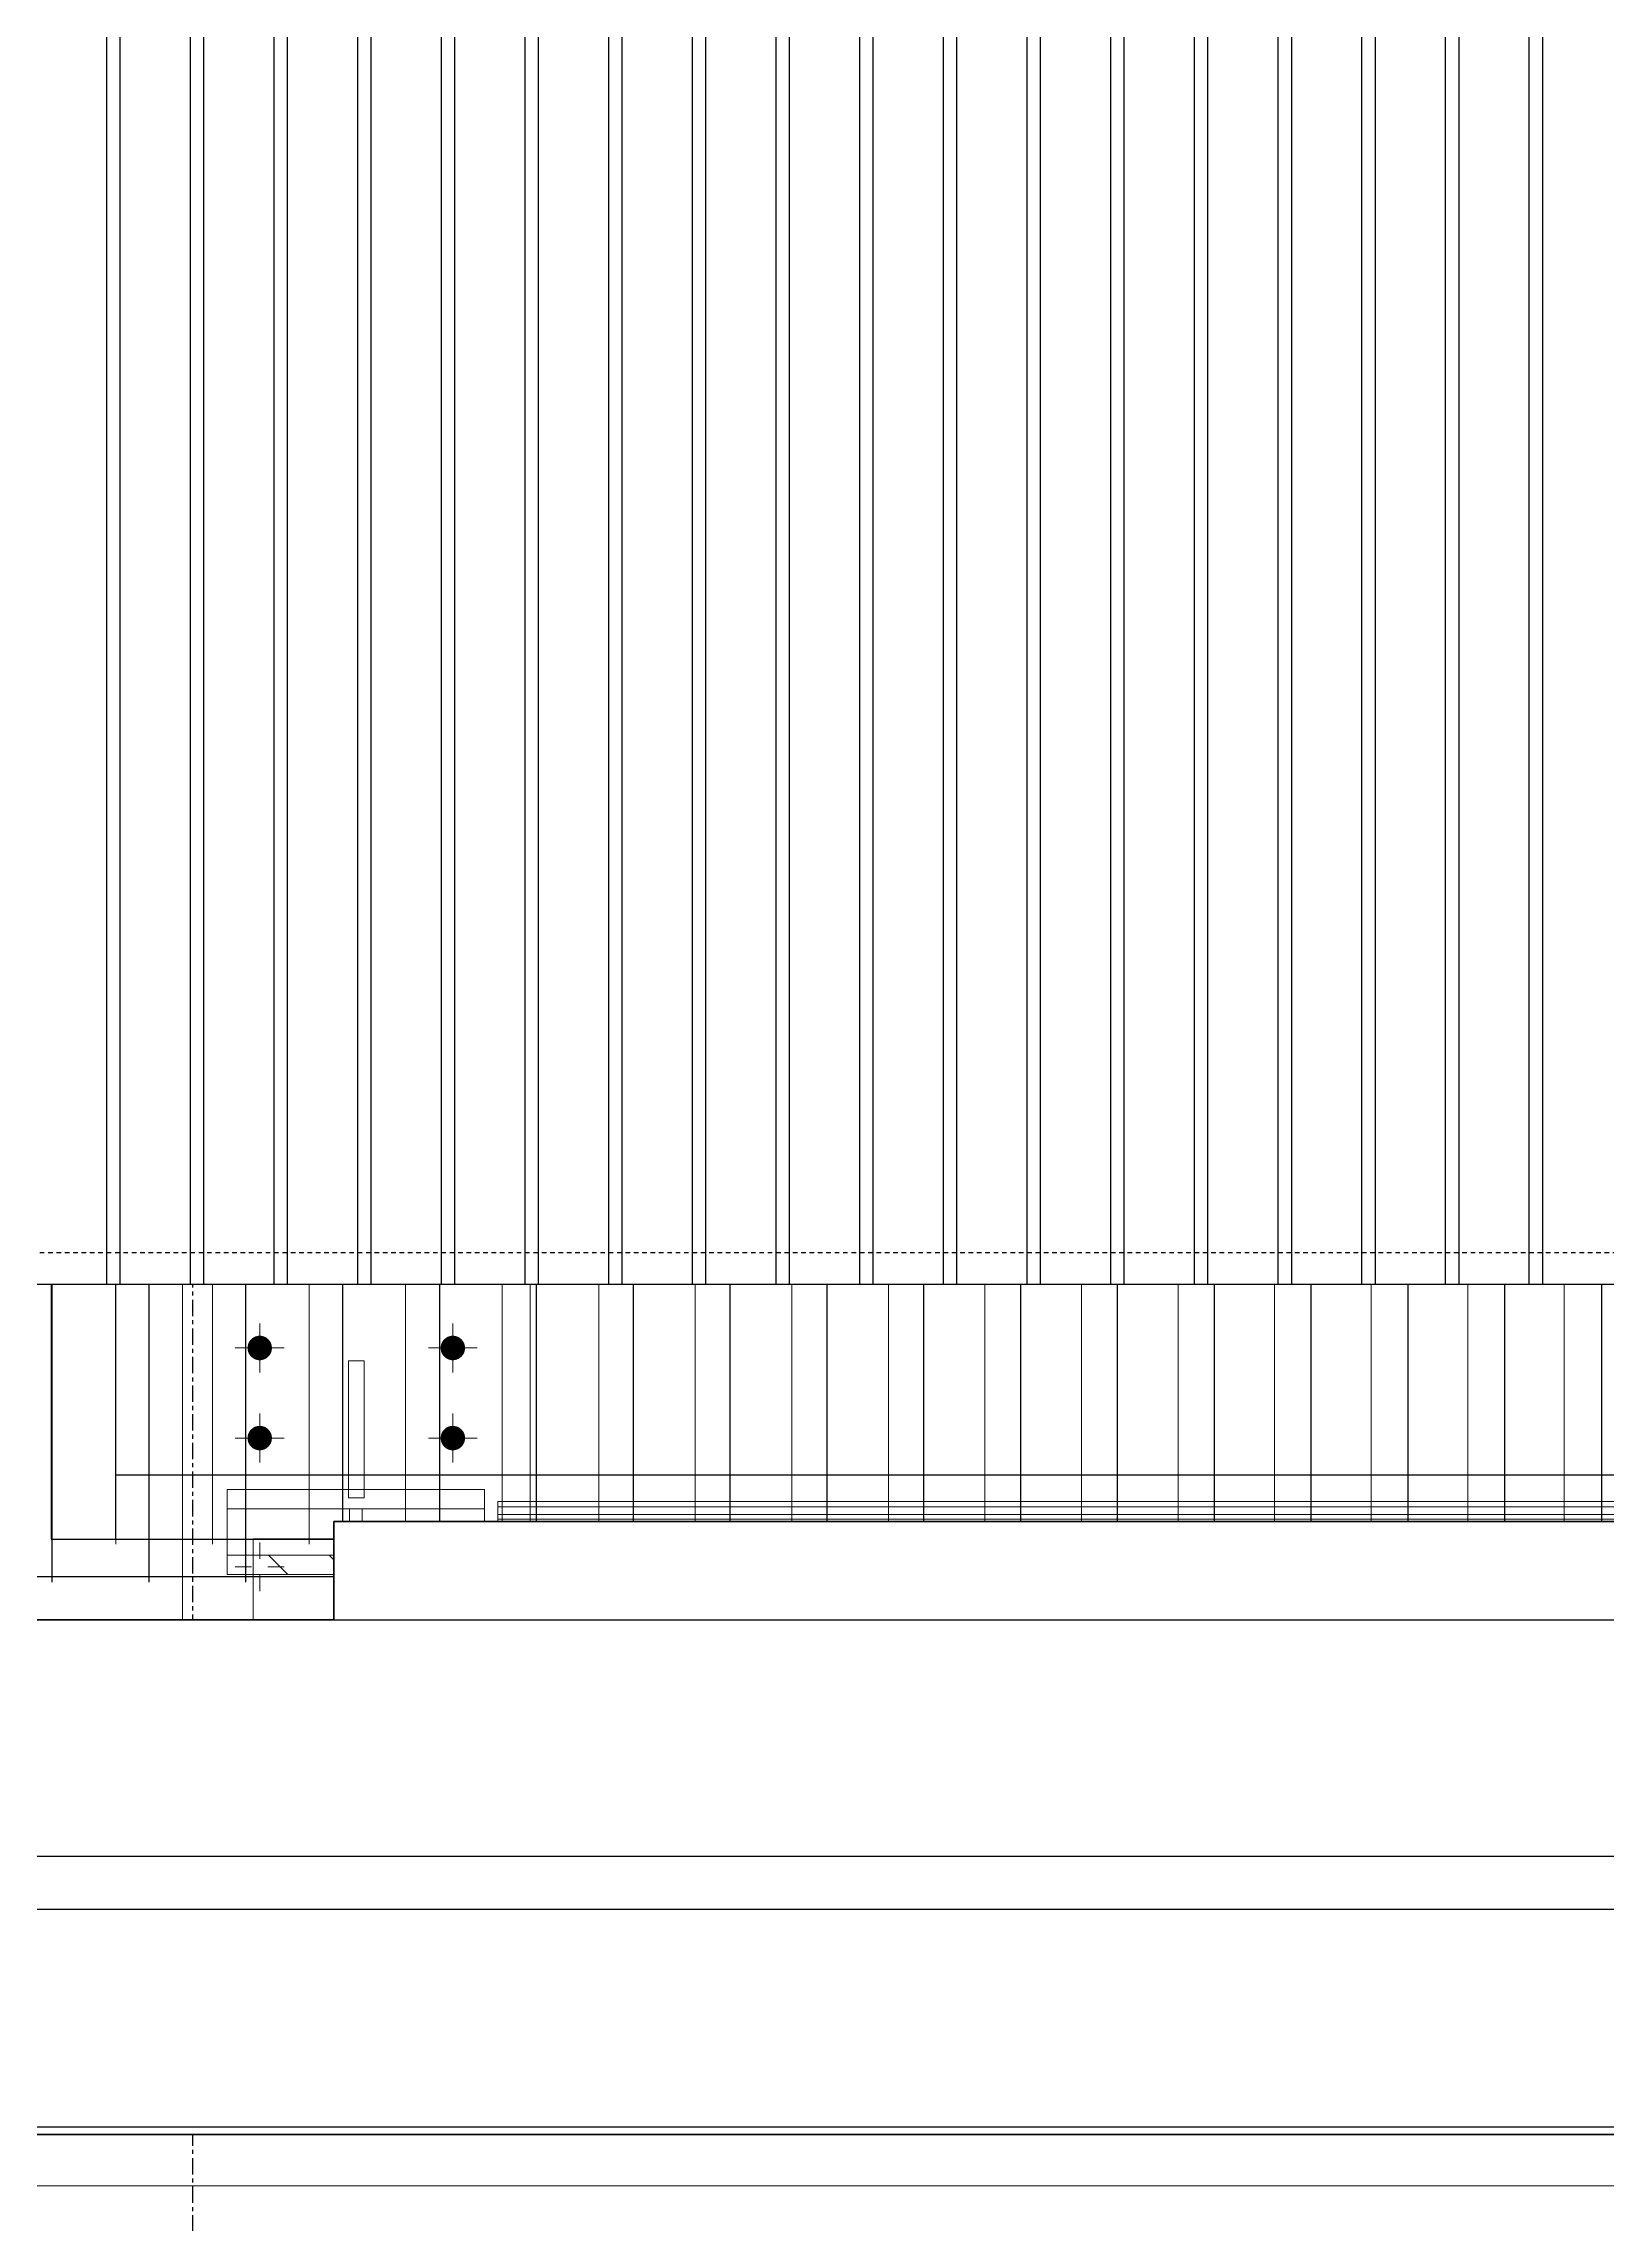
# Model space of a CAD drawing. Header units: millimetres. Extents: x 663313 to 1226001, y 1431724 to 1620898.
# Drawn here: x 801651 to 802866, y 1512975 to 1514669 of the extents above; entities that cross this region are included whole.
import ezdxf

# ---------------------------------------------------------------- set-up
doc = ezdxf.new("R2010")
doc.units = ezdxf.units.MM
doc.set_wipeout_variables(frame=1)
for name, pattern in [('CENTER', [50.8, 31.75, -6.35, 6.35, -6.35]), ('DPA_Grid _ Level 100', [1000, 550, -160, 130, -160]), ('Grid Line', [22.225, 12.7, -3.175, 3.175, -3.175]), ('HIDDEN', [0.375, 0.25, -0.125]), ('TA_GL_000.70000', [1.925, 0.7, -0.175, 0.175, -0.175, 0.7]), ('TA_HL_001.00000', [6.5, 3.55, -2.95]), ('XKITLINE00', [0]), ('XKITLINE02', [4, 2, -2])]:
    doc.linetypes.add(name, pattern=pattern)
doc.layers.add('000 - 0_HIDE_OBJ_FRAMING_DEF_SUB', color=7, linetype='Continuous', plot=False)
for name, color, linetype in [('000 - 0_SYM_DWG_GRIDLINE_MAIN_COLOR_251', 7, 'Continuous'), ('000 - CONCRETE_EX_BUILDING_MAIN_COLOR_1', 7, 'Continuous'), ('000 - GRID', 7, 'CENTER'), ('010 - ASPG_EXTR_MAIN_COLOR_2', 7, 'Continuous'), ('010 - ASPG_EXTR_WIPEOUT_', 7, 'Continuous'), ('010 - ASPG_FRAMING_MAIN_COLOR_1', 7, 'Continuous'), ('010 - ASPG_FRAMING_SUB_COLOR_2', 7, 'Continuous'), ('A-canopy', 7, 'Continuous')]:
    doc.layers.add(name, color=color, linetype=linetype)
for name, color, linetype, lineweight in [('A-FLOR-E', 7, 'Continuous', 9), ('A-GENM', 7, 'Continuous', 9), ('Bolt', 7, 'Continuous', 0), ('Part', 7, 'Continuous', 0)]:
    doc.layers.add(name, color=color, linetype=linetype, lineweight=lineweight)
doc.styles.add('Arial', font='arial.ttf')
doc.styles.add('TA', font='', dxfattribs={"height": 4.5})
doc.styles.get('TA').set_extended_font_data('Cordia New')
doc.dimstyles.new('Dim - 40 - End', dxfattribs={"dimscale": 0.04, "dimtxt": 3, "dimasz": 1, "dimexe": 0, "dimexo": 2.5, "dimgap": 1.5, "dimtad": 1, "dimdec": 0, "dimlfac": 1000, "dimzin": 1, "dimdsep": 46, "dimtxsty": 'Arial', "dimblk": 'END', "dimcen": 0.09, "dimclrd": 7, "dimclre": 7, "dimclrt": 7, "dimadec": 0, "dimazin": 0, "dimtfac": 1, "dimtdec": 0, "dimtix": 1, "dimtofl": 0, "dimtmove": 2, "dimatfit": 3, "dimfxl": 1, "dimtfill": 1, "dimtfillclr": 256, "dimtolj": 1, "dimtzin": 0, "dimarcsym": 0})

# ---------------------------------------------------------------- blocks, each defined once
blk = doc.blocks.new('*U4807')
at = {"layer": '000 - 0_SYM_DWG_GRIDLINE_MAIN_COLOR_251', "color": 7, "linetype": 'ByBlock', "ltscale": 5}
blk.add_line((12, 0), (-308, 0), dxfattribs=at)
at = {"color": 7, "style": 'TA', "flags": 1}
blk.add_attdef('LOCATION', (6, -6), '', height=4.5, rotation=270, dxfattribs=at)
blk = doc.blocks.new('W-1-PP18-ST_ENT4_REV00_20260602-143416_ELEVATION_1_DIMS')
at = {"layer": '000 - GRID', "color": 7, "linetype": 'TA_GL_000.70000', "xscale": 50, "yscale": 50, "zscale": 50, "rotation": 180}
blk.add_blockref('*U4807', (0, 106350), dxfattribs=at)
blk = doc.blocks.new('*A2772264')
at = {"layer": 'Part', "color": 7, "linetype": 'XKITLINE00', "lineweight": 0}
for p, q in [((265.875752, -44.216541), (265.875759, -44.216541)), ((265.875759, -44.216541), (268.075759, -44.216541)), ((265.875759, -44.316541), (265.875759, -44.216541)), ((268.075752, -44.216541), (268.075759, -44.216541)), ((268.075759, -44.216541), (268.075759, -44.316541)), ((265.875752, -44.316541), (265.875759, -44.316541)), ((268.075759, -44.316541), (265.875759, -44.316541)), ((268.075752, -44.316541), (268.075759, -44.316541))]:
    blk.add_line(p, q, dxfattribs=at)
at = {"layer": 'Part', "color": 7, "linetype": 'XKITLINE02', "lineweight": 0}
for p, q in [((265.875752, -44.216541), (265.875752, -44.316541)), ((268.075752, -44.216541), (268.075752, -44.316541))]:
    blk.add_line(p, q, dxfattribs=at)
blk = doc.blocks.new('*A2773265')
at = {"layer": 'Part', "color": 7, "linetype": 'XKITLINE02', "lineweight": 0}
for p, q in [((267.005754, -43.616541), (267.055757, -43.616541)), ((267.005754, -44.216541), (267.005754, -43.616541)), ((267.005757, -43.616541), (267.005757, -44.116541)), ((267.055754, -44.166541), (267.055754, -43.616541)), ((267.055757, -43.616541), (267.055757, -44.116541)), ((267.005754, -44.216541), (267.605757, -44.216541)), ((267.605754, -44.216541), (267.605754, -44.166541))]:
    blk.add_line(p, q, dxfattribs=at)
at = {"layer": 'Part', "color": 7, "linetype": 'XKITLINE00', "lineweight": 0}
for p, q in [((267.005757, -44.116541), (267.005757, -44.216541)), ((267.605757, -44.166541), (267.055754, -44.166541)), ((267.055757, -44.116541), (267.055757, -44.166541)), ((267.605757, -44.216541), (267.605757, -44.166541))]:
    blk.add_line(p, q, dxfattribs=at)
blk = doc.blocks.new('*A2774266')
at = {"layer": 'Part', "color": 7, "linetype": 'XKITLINE02', "lineweight": 0}
for p, q in [((265.675751, -44.516541), (265.875752, -44.316541)), ((268.275751, -44.516541), (268.105752, -44.316541)), ((268.27576, -44.516541), (265.675751, -44.516541))]:
    blk.add_line(p, q, dxfattribs=at)
at = {"layer": 'Part', "color": 7, "linetype": 'XKITLINE00', "lineweight": 0}
for p, q in [((265.67576, -44.516541), (265.875759, -44.316541)), ((265.875752, -44.316541), (265.875759, -44.316541)), ((265.875759, -44.316541), (268.105759, -44.316541)), ((268.105759, -44.316541), (268.27576, -44.516541))]:
    blk.add_line(p, q, dxfattribs=at)
blk = doc.blocks.new('*A2775267')
at = {"layer": 'Bolt', "color": 7, "linetype": 'XKITLINE02', "lineweight": 0}
for p, q in [((267.005755, -43.846541), (266.945755, -43.846541)), ((267.055755, -43.746541), (267.005755, -43.746541)), ((267.134955, -43.916541), (266.705755, -43.916541)), ((267.005756, -43.986541), (266.945756, -43.986541)), ((267.055756, -44.086541), (267.005756, -44.086541))]:
    blk.add_line(p, q, dxfattribs=at)
blk = doc.blocks.new('*A2776268')
at = {"layer": 'Bolt'}
for points in [[(266.006, -44.317), (266.006, -44.217), (266.146, -44.217), (266.146, -44.317)], [(267.806, -44.317), (267.806, -44.217), (267.946, -44.217), (267.946, -44.317)]]:
    blk.add_hatch(color=7, dxfattribs=at).paths.add_polyline_path(points, flags=17)
at = {"layer": 'Bolt', "color": 7, "linetype": 'XKITLINE00', "lineweight": 0}
for p, q in [((266.006, -44.217), (266.006, -44.317)), ((266.076, -44.217), (266.076, -44.317)), ((266.146, -44.217), (266.146, -44.317)), ((267.806, -44.217), (267.806, -44.317)), ((267.876, -44.217), (267.876, -44.317)), ((267.946, -44.217), (267.946, -44.317))]:
    blk.add_line(p, q, dxfattribs=at)
blk = doc.blocks.new('*A2777269')
at = {"layer": 'Part', "color": 7, "linetype": 'XKITLINE00', "lineweight": 0}
for p, q in [((266.945758, -40.326541), (267.005763, -40.326541)), ((266.945763, -40.626541), (266.945763, -40.326541)), ((267.005758, -40.326541), (267.005763, -40.326541)), ((267.005763, -40.326541), (267.005763, -40.626541)), ((266.945759, -41.326541), (266.945763, -40.626541)), ((267.005763, -40.626541), (266.945763, -40.626541)), ((267.005763, -40.626541), (267.005759, -41.326541)), ((266.945758, -41.326541), (267.005759, -41.326541)), ((267.005759, -41.326541), (267.005758, -41.326541))]:
    blk.add_line(p, q, dxfattribs=at)
at = {"layer": 'Part', "color": 7, "linetype": 'XKITLINE02', "lineweight": 0}
for p, q in [((266.945763, -40.326541), (266.945758, -40.326541)), ((266.945758, -40.326541), (266.945758, -41.326541)), ((267.005758, -41.326541), (267.005758, -40.326541)), ((266.945759, -41.326541), (266.945758, -41.326541))]:
    blk.add_line(p, q, dxfattribs=at)
blk = doc.blocks.new('*A2778270')
at = {"layer": 'Part', "color": 7, "linetype": 'XKITLINE02', "lineweight": 0}
for p, q in [((266.475758, -40.266541), (267.475763, -40.266541)), ((266.475758, -40.326541), (266.475758, -40.266541)), ((267.475758, -40.266541), (267.475758, -40.326541))]:
    blk.add_line(p, q, dxfattribs=at)
at = {"layer": 'Part', "color": 7, "linetype": 'XKITLINE00', "lineweight": 0}
for p, q in [((266.475763, -40.326541), (266.475763, -40.266541)), ((267.475763, -40.326541), (267.475763, -40.266541)), ((267.475763, -40.326541), (266.475758, -40.326541)), ((267.475758, -40.326541), (267.475763, -40.326541))]:
    blk.add_line(p, q, dxfattribs=at)
blk = doc.blocks.new('*A2779271')
at = {"layer": 'Bolt'}
for points in [[(266.606, -40.267), (266.606, -40.207), (266.746, -40.207), (266.746, -40.267)], [(266.606, -40.327), (266.606, -40.267), (266.746, -40.267), (266.746, -40.327)], [(267.206, -40.267), (267.206, -40.207), (267.346, -40.207), (267.346, -40.267)], [(267.206, -40.327), (267.206, -40.267), (267.346, -40.267), (267.346, -40.327)]]:
    blk.add_hatch(color=7, dxfattribs=at).paths.add_polyline_path(points, flags=17)
at = {"layer": 'Bolt', "color": 7, "linetype": 'XKITLINE00', "lineweight": 0}
for p, q in [((266.676, -40.406), (266.676, -39.977)), ((267.276, -40.406), (267.276, -39.977)), ((266.606, -40.267), (266.606, -40.207)), ((266.606, -40.327), (266.606, -40.267)), ((266.746, -40.267), (266.746, -40.207)), ((266.746, -40.327), (266.746, -40.267)), ((267.206, -40.267), (267.206, -40.207)), ((267.206, -40.327), (267.206, -40.267)), ((267.346, -40.267), (267.346, -40.207)), ((267.346, -40.327), (267.346, -40.267))]:
    blk.add_line(p, q, dxfattribs=at)
blk = doc.blocks.new('cano')
at = {"layer": '000 - CONCRETE_EX_BUILDING_MAIN_COLOR_1', "linetype": 'XKITLINE02', "lineweight": 0}
for points in [[(663604.8518, 1524720.7524), (663604.852, 1524720.7534), (663604.8522, 1524720.7543), (663604.8525, 1524720.7551), (663604.8529, 1524720.756), (663604.8534, 1524720.7568), (663604.8539, 1524720.7575), (663604.8546, 1524720.7582), (663604.8553, 1524720.7588), (663604.856, 1524720.7594), (663604.8568, 1524720.7599), (663604.8576, 1524720.7603), (663604.8585, 1524720.7606), (663604.8594, 1524720.7608), (663604.8603, 1524720.761), (663604.8613, 1524720.761), (663604.8622, 1524720.761), (663604.8631, 1524720.7608), (663604.864, 1524720.7606), (663604.8649, 1524720.7603), (663604.8658, 1524720.7599), (663604.8666, 1524720.7594), (663604.8673, 1524720.7588), (663604.868, 1524720.7582), (663604.8686, 1524720.7575), (663604.8692, 1524720.7568), (663604.8697, 1524720.756), (663604.8701, 1524720.7551), (663604.8704, 1524720.7543), (663604.8706, 1524720.7534), (663604.8707, 1524720.7524), (663604.8708, 1524720.7515), (663604.8707, 1524720.7506), (663604.8706, 1524720.7496), (663604.8704, 1524720.7487), (663604.8701, 1524720.7479), (663604.8697, 1524720.747), (663604.8692, 1524720.7462), (663604.8686, 1524720.7455), (663604.868, 1524720.7448), (663604.8673, 1524720.7442), (663604.8666, 1524720.7436), (663604.8658, 1524720.7431), (663604.8649, 1524720.7427), (663604.864, 1524720.7424), (663604.8631, 1524720.7422), (663604.8622, 1524720.742), (663604.8613, 1524720.742), (663604.8603, 1524720.742), (663604.8594, 1524720.7422), (663604.8585, 1524720.7424), (663604.8576, 1524720.7427), (663604.8568, 1524720.7431), (663604.856, 1524720.7436), (663604.8553, 1524720.7442), (663604.8546, 1524720.7448), (663604.8539, 1524720.7455), (663604.8534, 1524720.7462), (663604.8529, 1524720.747), (663604.8525, 1524720.7479), (663604.8522, 1524720.7487), (663604.852, 1524720.7496), (663604.8518, 1524720.7506), (663604.8518, 1524720.7515)], [(663605.0018, 1524720.7524), (663605.002, 1524720.7534), (663605.0022, 1524720.7543), (663605.0025, 1524720.7551), (663605.0029, 1524720.756), (663605.0034, 1524720.7568), (663605.0039, 1524720.7575), (663605.0046, 1524720.7582), (663605.0053, 1524720.7588), (663605.006, 1524720.7594), (663605.0068, 1524720.7599), (663605.0076, 1524720.7603), (663605.0085, 1524720.7606), (663605.0094, 1524720.7608), (663605.0103, 1524720.761), (663605.0113, 1524720.761), (663605.0122, 1524720.761), (663605.0131, 1524720.7608), (663605.014, 1524720.7606), (663605.0149, 1524720.7603), (663605.0158, 1524720.7599), (663605.0166, 1524720.7594), (663605.0173, 1524720.7588), (663605.018, 1524720.7582), (663605.0186, 1524720.7575), (663605.0192, 1524720.7568), (663605.0197, 1524720.756), (663605.0201, 1524720.7551), (663605.0204, 1524720.7543), (663605.0206, 1524720.7534), (663605.0207, 1524720.7524), (663605.0208, 1524720.7515), (663605.0207, 1524720.7506), (663605.0206, 1524720.7496), (663605.0204, 1524720.7487), (663605.0201, 1524720.7479), (663605.0197, 1524720.747), (663605.0192, 1524720.7462), (663605.0186, 1524720.7455), (663605.018, 1524720.7448), (663605.0173, 1524720.7442), (663605.0166, 1524720.7436), (663605.0158, 1524720.7431), (663605.0149, 1524720.7427), (663605.014, 1524720.7424), (663605.0131, 1524720.7422), (663605.0122, 1524720.742), (663605.0113, 1524720.742), (663605.0103, 1524720.742), (663605.0094, 1524720.7422), (663605.0085, 1524720.7424), (663605.0076, 1524720.7427), (663605.0068, 1524720.7431), (663605.006, 1524720.7436), (663605.0053, 1524720.7442), (663605.0046, 1524720.7448), (663605.0039, 1524720.7455), (663605.0034, 1524720.7462), (663605.0029, 1524720.747), (663605.0025, 1524720.7479), (663605.0022, 1524720.7487), (663605.002, 1524720.7496), (663605.0018, 1524720.7506), (663605.0018, 1524720.7515)], [(663604.8518, 1524720.6824), (663604.852, 1524720.6834), (663604.8522, 1524720.6843), (663604.8525, 1524720.6851), (663604.8529, 1524720.686), (663604.8534, 1524720.6868), (663604.8539, 1524720.6875), (663604.8546, 1524720.6882), (663604.8553, 1524720.6888), (663604.856, 1524720.6894), (663604.8568, 1524720.6899), (663604.8576, 1524720.6903), (663604.8585, 1524720.6906), (663604.8594, 1524720.6908), (663604.8603, 1524720.691), (663604.8613, 1524720.691), (663604.8622, 1524720.691), (663604.8631, 1524720.6908), (663604.864, 1524720.6906), (663604.8649, 1524720.6903), (663604.8658, 1524720.6899), (663604.8666, 1524720.6894), (663604.8673, 1524720.6888), (663604.868, 1524720.6882), (663604.8686, 1524720.6875), (663604.8692, 1524720.6868), (663604.8697, 1524720.686), (663604.8701, 1524720.6851), (663604.8704, 1524720.6843), (663604.8706, 1524720.6834), (663604.8707, 1524720.6824), (663604.8708, 1524720.6815), (663604.8707, 1524720.6806), (663604.8706, 1524720.6796), (663604.8704, 1524720.6787), (663604.8701, 1524720.6779), (663604.8697, 1524720.677), (663604.8692, 1524720.6762), (663604.8686, 1524720.6755), (663604.868, 1524720.6748), (663604.8673, 1524720.6742), (663604.8666, 1524720.6736), (663604.8658, 1524720.6731), (663604.8649, 1524720.6727), (663604.864, 1524720.6724), (663604.8631, 1524720.6722), (663604.8622, 1524720.672), (663604.8613, 1524720.672), (663604.8603, 1524720.672), (663604.8594, 1524720.6722), (663604.8585, 1524720.6724), (663604.8576, 1524720.6727), (663604.8568, 1524720.6731), (663604.856, 1524720.6736), (663604.8553, 1524720.6742), (663604.8546, 1524720.6748), (663604.8539, 1524720.6755), (663604.8534, 1524720.6762), (663604.8529, 1524720.677), (663604.8525, 1524720.6779), (663604.8522, 1524720.6787), (663604.852, 1524720.6796), (663604.8518, 1524720.6806), (663604.8518, 1524720.6815)], [(663605.0018, 1524720.6824), (663605.002, 1524720.6834), (663605.0022, 1524720.6843), (663605.0025, 1524720.6851), (663605.0029, 1524720.686), (663605.0034, 1524720.6868), (663605.0039, 1524720.6875), (663605.0046, 1524720.6882), (663605.0053, 1524720.6888), (663605.006, 1524720.6894), (663605.0068, 1524720.6899), (663605.0076, 1524720.6903), (663605.0085, 1524720.6906), (663605.0094, 1524720.6908), (663605.0103, 1524720.691), (663605.0113, 1524720.691), (663605.0122, 1524720.691), (663605.0131, 1524720.6908), (663605.014, 1524720.6906), (663605.0149, 1524720.6903), (663605.0158, 1524720.6899), (663605.0166, 1524720.6894), (663605.0173, 1524720.6888), (663605.018, 1524720.6882), (663605.0186, 1524720.6875), (663605.0192, 1524720.6868), (663605.0197, 1524720.686), (663605.0201, 1524720.6851), (663605.0204, 1524720.6843), (663605.0206, 1524720.6834), (663605.0207, 1524720.6824), (663605.0208, 1524720.6815), (663605.0207, 1524720.6806), (663605.0206, 1524720.6796), (663605.0204, 1524720.6787), (663605.0201, 1524720.6779), (663605.0197, 1524720.677), (663605.0192, 1524720.6762), (663605.0186, 1524720.6755), (663605.018, 1524720.6748), (663605.0173, 1524720.6742), (663605.0166, 1524720.6736), (663605.0158, 1524720.6731), (663605.0149, 1524720.6727), (663605.014, 1524720.6724), (663605.0131, 1524720.6722), (663605.0122, 1524720.672), (663605.0113, 1524720.672), (663605.0103, 1524720.672), (663605.0094, 1524720.6722), (663605.0085, 1524720.6724), (663605.0076, 1524720.6727), (663605.0068, 1524720.6731), (663605.006, 1524720.6736), (663605.0053, 1524720.6742), (663605.0046, 1524720.6748), (663605.0039, 1524720.6755), (663605.0034, 1524720.6762), (663605.0029, 1524720.677), (663605.0025, 1524720.6779), (663605.0022, 1524720.6787), (663605.002, 1524720.6796), (663605.0018, 1524720.6806), (663605.0018, 1524720.6815)], [(663604.987, 1524720.5752), (663604.9877, 1524720.5751), (663604.9885, 1524720.5749), (663604.9891, 1524720.5747), (663604.9898, 1524720.5744), (663604.9904, 1524720.574), (663604.991, 1524720.5736), (663604.9916, 1524720.5731), (663604.9921, 1524720.5725), (663604.9925, 1524720.5719), (663604.9929, 1524720.5713), (663604.9932, 1524720.5706), (663604.9935, 1524720.5699), (663604.9936, 1524720.5692), (663604.9937, 1524720.5685), (663604.9938, 1524720.5678), (663604.9937, 1524720.567), (663604.9936, 1524720.5663), (663604.9935, 1524720.5656), (663604.9932, 1524720.5649), (663604.9929, 1524720.5642), (663604.9925, 1524720.5636), (663604.9921, 1524720.563), (663604.9916, 1524720.5625), (663604.991, 1524720.562), (663604.9904, 1524720.5615), (663604.9898, 1524720.5612), (663604.9891, 1524720.5608), (663604.9885, 1524720.5606), (663604.9877, 1524720.5604), (663604.987, 1524720.5603), (663604.9863, 1524720.5603), (663604.9855, 1524720.5603), (663604.9848, 1524720.5604), (663604.9841, 1524720.5606), (663604.9834, 1524720.5608), (663604.9827, 1524720.5612), (663604.9821, 1524720.5615), (663604.9815, 1524720.562), (663604.981, 1524720.5625), (663604.9805, 1524720.563), (663604.98, 1524720.5636), (663604.9797, 1524720.5642), (663604.9793, 1524720.5649), (663604.9791, 1524720.5656), (663604.9789, 1524720.5663), (663604.9788, 1524720.567), (663604.9788, 1524720.5678), (663604.9788, 1524720.5685), (663604.9789, 1524720.5692), (663604.9791, 1524720.5699), (663604.9793, 1524720.5706), (663604.9797, 1524720.5713), (663604.98, 1524720.5719), (663604.9805, 1524720.5725), (663604.981, 1524720.5731), (663604.9815, 1524720.5736), (663604.9821, 1524720.574), (663604.9827, 1524720.5744), (663604.9834, 1524720.5747), (663604.9841, 1524720.5749), (663604.9848, 1524720.5751), (663604.9855, 1524720.5752), (663604.9863, 1524720.5753)], [(663604.987, 1524720.5253), (663604.9877, 1524720.5252), (663604.9885, 1524720.525), (663604.9891, 1524720.5247), (663604.9898, 1524720.5244), (663604.9904, 1524720.5241), (663604.991, 1524720.5236), (663604.9916, 1524720.5231), (663604.9921, 1524720.5226), (663604.9925, 1524720.522), (663604.9929, 1524720.5214), (663604.9932, 1524720.5207), (663604.9935, 1524720.52), (663604.9936, 1524720.5193), (663604.9937, 1524720.5186), (663604.9938, 1524720.5178), (663604.9937, 1524720.5171), (663604.9936, 1524720.5164), (663604.9935, 1524720.5157), (663604.9932, 1524720.515), (663604.9929, 1524720.5143), (663604.9925, 1524720.5137), (663604.9921, 1524720.5131), (663604.9916, 1524720.5125), (663604.991, 1524720.512), (663604.9904, 1524720.5116), (663604.9898, 1524720.5112), (663604.9891, 1524720.5109), (663604.9885, 1524720.5107), (663604.9877, 1524720.5105), (663604.987, 1524720.5104), (663604.9863, 1524720.5103), (663604.9855, 1524720.5104), (663604.9848, 1524720.5105), (663604.9841, 1524720.5107), (663604.9834, 1524720.5109), (663604.9827, 1524720.5112), (663604.9821, 1524720.5116), (663604.9815, 1524720.512), (663604.981, 1524720.5125), (663604.9805, 1524720.5131), (663604.98, 1524720.5137), (663604.9797, 1524720.5143), (663604.9793, 1524720.515), (663604.9791, 1524720.5157), (663604.9789, 1524720.5164), (663604.9788, 1524720.5171), (663604.9788, 1524720.5178), (663604.9788, 1524720.5186), (663604.9789, 1524720.5193), (663604.9791, 1524720.52), (663604.9793, 1524720.5207), (663604.9797, 1524720.5214), (663604.98, 1524720.522), (663604.9805, 1524720.5226), (663604.981, 1524720.5231), (663604.9815, 1524720.5236), (663604.9821, 1524720.5241), (663604.9827, 1524720.5244), (663604.9834, 1524720.5247), (663604.9841, 1524720.525), (663604.9848, 1524720.5252), (663604.9855, 1524720.5253), (663604.9863, 1524720.5253)]]:
    blk.add_hatch(color=7, dxfattribs=at).paths.add_polyline_path(points, flags=17)
at = {"layer": '000 - CONCRETE_EX_BUILDING_MAIN_COLOR_1', "color": 7, "linetype": 'XKITLINE02', "lineweight": 0}
for p, q in [((663604.8013, 1524720.8015), (663605.0713, 1524720.8015)), ((663604.8013, 1524720.5315), (663604.8013, 1524720.8015)), ((663604.8013, 1524720.5315), (663604.8013, 1524720.8015)), ((663604.8013, 1524720.8015), (663604.8013, 1524720.8015)), ((663604.8013, 1524720.8015), (663605.0713, 1524720.8015)), ((663604.8013, 1524720.2515), (663604.8013, 1524720.8015)), ((663604.8013, 1524720.2515), (663604.8013, 1524720.8015)), ((663605.0713, 1524720.8015), (663605.0713, 1524720.5315)), ((663605.0713, 1524720.5315), (663605.0713, 1524720.8015)), ((663605.0713, 1524720.8015), (663605.0713, 1524720.6321)), ((663605.0713, 1524720.8015), (663605.0713, 1524720.2515)), ((663604.8613, 1524720.7325), (663604.8613, 1524720.7705)), ((663605.0113, 1524720.7325), (663605.0113, 1524720.7705)), ((663604.8423, 1524720.7515), (663604.8803, 1524720.7515)), ((663604.9923, 1524720.7515), (663605.0303, 1524720.7515)), ((663604.9303, 1524720.6351), (663604.9303, 1524720.7415)), ((663604.9423, 1524720.7415), (663604.9303, 1524720.7415)), ((663604.9303, 1524720.7415), (663604.9303, 1524720.7415)), ((663604.9303, 1524720.7415), (663604.9303, 1524720.6415)), ((663604.9423, 1524720.7415), (663604.9423, 1524720.6351)), ((663604.9423, 1524720.7415), (663604.9423, 1524720.7415)), ((663604.9423, 1524720.6415), (663604.9423, 1524720.7415)), ((663604.8613, 1524720.6625), (663604.8613, 1524720.7005)), ((663605.0113, 1524720.6625), (663605.0113, 1524720.7005)), ((663604.8423, 1524720.6815), (663604.8803, 1524720.6815)), ((663604.9923, 1524720.6815), (663605.0303, 1524720.6815)), ((663604.8359, 1524720.6415), (663604.9303, 1524720.6415)), ((663604.8359, 1524720.6415), (663604.8359, 1524720.5906)), ((663604.8359, 1524720.6265), (663604.8359, 1524720.6415)), ((663604.8359, 1524720.6265), (663604.8359, 1524720.5756)), ((663605.0359, 1524720.6265), (663604.8359, 1524720.6265)), ((663604.9423, 1524720.6415), (663604.9303, 1524720.6415)), ((663604.9303, 1524720.6415), (663604.9303, 1524720.6351)), ((663604.9303, 1524720.6415), (663604.9423, 1524720.6415)), ((663604.9423, 1524720.6351), (663604.9303, 1524720.6351)), ((663604.9309, 1524720.6265), (663604.9309, 1524720.2807)), ((663604.9409, 1524720.6265), (663604.9309, 1524720.6265)), ((663604.9309, 1524720.6265), (663604.9309, 1524720.5756)), ((663604.9409, 1524720.2807), (663604.9409, 1524720.6265)), ((663604.9409, 1524720.6265), (663604.9409, 1524720.5756)), ((663604.9423, 1524720.6351), (663604.9423, 1524720.6415)), ((663604.9423, 1524720.6415), (663605.0359, 1524720.6415)), ((663605.0359, 1524720.6415), (663605.0359, 1524720.5906)), ((663605.0359, 1524720.6415), (663605.0359, 1524720.6265)), ((663605.0359, 1524720.6265), (663605.0359, 1524720.5756)), ((663605.9709, 1524720.6321), (663605.0463, 1524720.6321)), ((663605.0463, 1524720.6321), (663605.0463, 1524720.6282)), ((663605.0463, 1524720.6221), (663605.0463, 1524720.6321)), ((663605.9709, 1524720.6282), (663605.0463, 1524720.6282)), ((663605.0463, 1524720.6282), (663605.0463, 1524720.6032)), ((663605.0713, 1524720.6321), (663605.0713, 1524720.4784)), ((663605.9709, 1524720.6221), (663605.0463, 1524720.6221)), ((663605.0463, 1524720.6185), (663605.0463, 1524720.6221)), ((663605.9709, 1524720.6185), (663605.0463, 1524720.6185)), ((663604.9313, 1524720.6032), (663604.8563, 1524720.6032)), ((663604.8563, 1524720.6032), (663604.8563, 1524720.6027)), ((663604.8563, 1524720.6032), (663604.8563, 1524720.5756)), ((663604.8563, 1524720.6027), (663604.9223, 1524720.6027)), ((663604.8613, 1524720.6005), (663604.8613, 1524720.5878)), ((663604.9223, 1524720.6027), (663604.9223, 1524720.5993)), ((663604.9223, 1524720.6027), (663604.9223, 1524720.4829)), ((663604.9223, 1524720.5993), (663604.9313, 1524720.5993)), ((663604.9223, 1524720.5993), (663604.9223, 1524720.5756)), ((663604.9313, 1524720.5993), (663604.9313, 1524720.6032)), ((663604.9313, 1524720.6032), (663604.9313, 1524720.4833)), ((663604.9313, 1524720.5993), (663604.9313, 1524720.4794)), ((663604.9413, 1524720.4833), (663604.9413, 1524720.6032)), ((663605.0163, 1524720.6032), (663604.9413, 1524720.6032)), ((663604.9413, 1524720.5993), (663604.9413, 1524720.6032)), ((663604.9413, 1524720.5993), (663604.9413, 1524720.5756)), ((663604.9503, 1524720.5993), (663604.9413, 1524720.5993)), ((663604.9503, 1524720.4829), (663604.9503, 1524720.6027)), ((663604.9503, 1524720.6027), (663605.0163, 1524720.6027)), ((663604.9503, 1524720.5993), (663604.9503, 1524720.6027)), ((663604.9503, 1524720.5993), (663604.9503, 1524720.5756)), ((663604.9563, 1524720.4829), (663604.9563, 1524720.6035)), ((663604.9563, 1524720.6035), (663605.0359, 1524720.6035)), ((663604.9563, 1524720.6032), (663605.0359, 1524720.6032)), ((663605.0113, 1524720.6005), (663605.0113, 1524720.5878)), ((663605.0163, 1524720.5756), (663605.0163, 1524720.6032)), ((663605.0359, 1524720.6035), (663605.0463, 1524720.6035)), ((663605.0359, 1524720.6032), (663605.0463, 1524720.6032)), ((663604.8359, 1524720.5756), (663604.8359, 1524720.5906)), ((663604.8359, 1524720.5906), (663605.0359, 1524720.5906)), ((663605.0359, 1524720.5756), (663604.8359, 1524720.5756)), ((663604.8423, 1524720.5815), (663604.8549, 1524720.5815)), ((663604.8563, 1524720.5756), (663604.8563, 1524720.4829)), ((663604.8613, 1524720.5625), (663604.8613, 1524720.5752)), ((663604.8803, 1524720.5815), (663604.8676, 1524720.5815)), ((663604.8831, 1524720.5756), (663604.8681, 1524720.5906)), ((663604.9303, 1524720.5756), (663604.9153, 1524720.5906)), ((663604.9223, 1524720.5756), (663604.9223, 1524720.4794)), ((663604.9309, 1524720.2807), (663604.9309, 1524720.5756)), ((663604.9309, 1524720.5756), (663604.9409, 1524720.5756)), ((663604.9409, 1524720.5756), (663604.9409, 1524720.2807)), ((663604.9413, 1524720.5756), (663604.9413, 1524720.4794)), ((663604.9503, 1524720.5756), (663604.9503, 1524720.4794)), ((663604.9775, 1524720.5756), (663604.9625, 1524720.5906)), ((663604.9923, 1524720.5815), (663605.0049, 1524720.5815)), ((663605.0247, 1524720.5756), (663605.0097, 1524720.5906)), ((663605.0113, 1524720.5625), (663605.0113, 1524720.5752)), ((663605.0163, 1524720.5756), (663605.0163, 1524720.4829)), ((663605.0303, 1524720.5815), (663605.0176, 1524720.5815)), ((663605.0359, 1524720.5906), (663605.0359, 1524720.5756)), ((663604.9309, 1524720.5636), (663604.9409, 1524720.5736)), ((663604.9863, 1524720.5674), (663604.9863, 1524720.5698)), ((663604.9309, 1524720.5321), (663604.9409, 1524720.5421)), ((663605.0713, 1524720.5315), (663604.8013, 1524720.5315)), ((663604.9309, 1524720.5007), (663604.9409, 1524720.5107)), ((663604.9863, 1524720.5174), (663604.9863, 1524720.5199)), ((663604.9563, 1524720.4887), (663604.9563, 1524720.4923)), ((663604.9563, 1524720.4923), (663604.9563, 1524720.4823)), ((663606.0609, 1524720.4923), (663604.9563, 1524720.4923)), ((663604.8563, 1524720.4833), (663604.9313, 1524720.4833)), ((663604.9223, 1524720.4829), (663604.8563, 1524720.4829)), ((663604.9223, 1524720.4794), (663604.9223, 1524720.4829)), ((663604.9223, 1524720.4794), (663604.9309, 1524720.4794)), ((663604.9309, 1524720.4794), (663604.9313, 1524720.4794)), ((663604.9309, 1524720.4693), (663604.9409, 1524720.4793)), ((663604.9313, 1524720.4794), (663604.9313, 1524720.4833)), ((663604.9413, 1524720.4833), (663605.0163, 1524720.4833)), ((663604.9413, 1524720.4794), (663604.9413, 1524720.4833)), ((663604.9503, 1524720.4794), (663604.9413, 1524720.4794)), ((663605.0163, 1524720.4829), (663604.9503, 1524720.4829)), ((663604.9503, 1524720.4829), (663604.9503, 1524720.4794)), ((663606.0609, 1524720.4887), (663604.9563, 1524720.4887)), ((663604.9563, 1524720.4784), (663604.9563, 1524720.4829)), ((663604.9563, 1524720.4823), (663604.9563, 1524720.4784)), ((663604.9563, 1524720.4823), (663606.0609, 1524720.4823)), ((663604.9563, 1524720.4784), (663606.0609, 1524720.4784)), ((663605.0163, 1524720.4833), (663605.0163, 1524720.4829)), ((663605.0713, 1524720.4784), (663605.0713, 1524720.2515)), ((663604.9309, 1524720.4378), (663604.9409, 1524720.4478)), ((663604.9309, 1524720.4064), (663604.9409, 1524720.4164)), ((663604.9309, 1524720.375), (663604.9409, 1524720.385)), ((663604.9309, 1524720.3435), (663604.9409, 1524720.3535)), ((663604.9309, 1524720.3121), (663604.9409, 1524720.3221)), ((663604.9309, 1524720.2807), (663604.9409, 1524720.2907)), ((663604.8359, 1524720.2707), (663604.8359, 1524720.2807)), ((663604.8359, 1524720.2807), (663604.8359, 1524720.2807)), ((663605.0359, 1524720.2807), (663604.8359, 1524720.2807)), ((663604.8359, 1524720.2707), (663604.8359, 1524720.2807)), ((663604.8359, 1524720.2707), (663604.8359, 1524720.2707)), ((663604.8359, 1524720.2707), (663605.0359, 1524720.2707)), ((663604.8359, 1524720.2707), (663604.8359, 1524720.2707)), ((663604.8673, 1524720.2707), (663604.8573, 1524720.2807)), ((663604.8988, 1524720.2707), (663604.8888, 1524720.2807)), ((663604.9302, 1524720.2707), (663604.9202, 1524720.2807)), ((663604.9309, 1524720.2807), (663604.9409, 1524720.2807)), ((663604.9409, 1524720.2807), (663604.9409, 1524720.2807)), ((663604.9616, 1524720.2707), (663604.9516, 1524720.2807)), ((663604.9931, 1524720.2707), (663604.9831, 1524720.2807)), ((663605.0245, 1524720.2707), (663605.0145, 1524720.2807)), ((663605.0359, 1524720.2807), (663605.0359, 1524720.2807)), ((663605.0359, 1524720.2807), (663605.0359, 1524720.2707)), ((663605.0359, 1524720.2707), (663605.0359, 1524720.2807)), ((663605.0359, 1524720.2707), (663605.0359, 1524720.2707)), ((663604.8013, 1524720.2515), (663604.8013, 1524720.2515)), ((663605.0713, 1524720.2515), (663604.8013, 1524720.2515)), ((663605.0713, 1524720.2515), (663605.0713, 1524720.2515))]:
    blk.add_line(p, q, dxfattribs=at)
blk = doc.blocks.new('GM_Louver Grill Vertical Z1 - Z Profile-V42-ENT 4 ELE-1 sheet')
at = {"layer": 'A-GENM', "color": 7}
blk.add_line((1800304.2, 105898.4), (1800304.2, 110050), dxfattribs=at)
blk = doc.blocks.new('2')
at = {"color": 7}
for p, q in [((1799028.8, 110050), (1799028.8, 105902.3)), ((1799028.8, 105952.3), (1800429.2, 105952.3))]:
    blk.add_line(p, q, dxfattribs=at)
blk.add_lwpolyline([(1800479.2, 110050), (1798978.8, 110050), (1798978.8, 105902.3), (1800479.2, 105902.3)], close=True, dxfattribs=at)
at = {"layer": 'A-GENM', "color": 7}
for p in [(-1200, 0), (-1125, 0), (-1050, 0), (-975, 0), (-900, 0), (-825, 0), (-750, 0), (-675, 0), (-600, 0), (-525, 0), (-450, 0), (-375, 0), (-300, 0), (-225, 0), (-150, 0)]:
    blk.add_blockref('GM_Louver Grill Vertical Z1 - Z Profile-V42-ENT 4 ELE-1 sheet', p, dxfattribs=at)
blk = doc.blocks.new('END')
at = {"color": 7}
for p, q in [((2, 0), (-2, 0)), ((-1, -1), (1, 1)), ((0, 2), (0, -2))]:
    blk.add_line(p, q, dxfattribs=at)
blk = doc.blocks.new('*D4493')
at = {"layer": '000 - 0_HIDE_OBJ_FRAMING_DEF_SUB', "color": 7, "lineweight": -2, "transparency": 16777216}
for p, q in [((2060, 106840.1), (2060, 107032.7)), ((2085, 107032.7), (2060, 107032.7)), ((2085, 106840.1), (2085, 107032.7))]:
    blk.add_line(p, q, dxfattribs=at)
at = {"layer": 'Defpoints', "color": 7, "transparency": 16777216}
for p in [(2060, 107032.7), (2060, 106840), (2085, 106840)]:
    blk.add_point(p, dxfattribs=at)
at = {"layer": '000 - 0_HIDE_OBJ_FRAMING_DEF_SUB', "color": 7, "lineweight": -2, "transparency": 16777216, "xscale": 0.04, "yscale": 0.04, "zscale": 0.04, "rotation": 180}
blk.add_blockref('END', (2060, 107032.7), dxfattribs=at)
at = {"layer": '000 - 0_HIDE_OBJ_FRAMING_DEF_SUB', "color": 7, "lineweight": -2, "transparency": 16777216, "xscale": 0.04, "yscale": 0.04, "zscale": 0.04}
blk.add_blockref('END', (2085, 107032.7), dxfattribs=at)
at = {"layer": '000 - 0_HIDE_OBJ_FRAMING_DEF_SUB', "color": 7, "transparency": 16777216, "insert": (2072.5, 107032.8), "char_height": 0.12, "attachment_point": 5, "style": 'Arial', "bg_fill": 3, "box_fill_scale": 1.1, "bg_fill_color": 256, "bg_fill_true_color": 13158600, "bg_fill_transparency": 0}
blk.add_mtext('\\A1;25001', dxfattribs=at)
blk = doc.blocks.new('*D4494')
at = {"layer": '000 - 0_HIDE_OBJ_FRAMING_DEF_SUB', "color": 7, "lineweight": -2, "transparency": 16777216}
for p, q in [((2085, 106840.1), (2085, 107032.7)), ((2085, 107032.7), (4755, 107032.7)), ((4755, 106840.1), (4755, 107032.7))]:
    blk.add_line(p, q, dxfattribs=at)
at = {"layer": 'Defpoints', "color": 7, "transparency": 16777216}
for p in [(4755, 107032.7), (2085, 106840), (4755, 106840)]:
    blk.add_point(p, dxfattribs=at)
at = {"layer": '000 - 0_HIDE_OBJ_FRAMING_DEF_SUB', "color": 7, "lineweight": -2, "transparency": 16777216, "xscale": 0.04, "yscale": 0.04, "zscale": 0.04, "rotation": 180}
blk.add_blockref('END', (2085, 107032.7), dxfattribs=at)
at = {"layer": '000 - 0_HIDE_OBJ_FRAMING_DEF_SUB', "color": 7, "lineweight": -2, "transparency": 16777216, "xscale": 0.04, "yscale": 0.04, "zscale": 0.04}
blk.add_blockref('END', (4755, 107032.7), dxfattribs=at)
at = {"layer": '000 - 0_HIDE_OBJ_FRAMING_DEF_SUB', "color": 7, "transparency": 16777216, "insert": (3420, 107032.8), "char_height": 0.12, "attachment_point": 5, "style": 'Arial', "bg_fill": 3, "box_fill_scale": 1.1, "bg_fill_color": 256, "bg_fill_true_color": 13158600, "bg_fill_transparency": 0}
blk.add_mtext('\\A1;2669999', dxfattribs=at)
blk = doc.blocks.new('GM_Louver Grill Vertical Z1 - Z Profile-24759718-ENT 4 ELE-1 sheet')
at = {"layer": '000 - 0_HIDE_OBJ_FRAMING_DEF_SUB', "color": 7}
blk.add_line((1800108.1, 105869), (1800108.1, 108340), dxfattribs=at)
blk = doc.blocks.new('W-1-PP18-ST_ENT4_REV00_20260602-144452_ELEVATION_1_EX')
at = {"layer": '000 - 0_HIDE_OBJ_FRAMING_DEF_SUB'}
h = blk.add_hatch(dxfattribs=at)
h.set_pattern_fill('FP_5', style=0, pattern_type=2)
h.set_pattern_definition([(90, (-1798322.8, 99142.2), (-1500, 9e-14), [])])
h.paths.add_polyline_path([(1750.4219, 105690), (13300.2815, 105690), (13300.2815, 105750), (7401.0606, 105750), (7401.0606, 105872.9548), (6229.7593, 105872.8458), (6229.7593, 105869.02), (6227.7593, 105869.02), (6227.7593, 105872.8458), (6131.7593, 105872.8458), (6131.7593, 105869.02), (6129.7593, 105869.02), (6129.7593, 105872.9542), (4727.2392, 105872.8458), (4727.2392, 105869.02), (4725.2392, 105869.02), (4725.2392, 105872.8458), (4629.2392, 105872.8458), (4629.2392, 105869.02), (4627.2392, 105869.02), (4627.2392, 105872.9535), (3229.7593, 105872.8458), (3229.7593, 105869.02), (3227.7593, 105869.02), (3227.7593, 105872.8458), (3131.7593, 105872.8458), (3131.7593, 105869.02), (3129.7593, 105869.02), (3129.7593, 105872.9528), (1750.4219, 105872.9522), (1750.4219, 105707.7624)])
at = {"layer": '000 - 0_HIDE_OBJ_FRAMING_DEF_SUB', "color": 7, "linetype": 'DPA_Grid _ Level 100'}
blk.add_line((-3849.1978, 106450), (32047.7924, 106450), dxfattribs=at)
at = {"layer": '000 - 0_HIDE_OBJ_FRAMING_DEF_SUB', "color": 7}
blk.add_line((3129.7593, 105872.9528), (1750.4219, 105872.9522), dxfattribs=at)
for p in [(-1798307.1302, 0), (-1798231.9088, 0), (-1798156.6875, 0), (-1798081.4662, 0), (-1798006.2448, 0), (-1797931.0235, 0), (-1797855.8022, 0), (-1797780.5808, 0), (-1797705.3595, 0), (-1797630.1382, 0), (-1797554.9168, 0), (-1797479.6955, 0), (-1797404.4742, 0), (-1797329.2528, 0), (-1797254.0315, 0), (-1797178.8102, 0), (-1797103.5888, 0)]:
    blk.add_blockref('GM_Louver Grill Vertical Z1 - Z Profile-24759718-ENT 4 ELE-1 sheet', p, dxfattribs=at)
blk = doc.blocks.new('*U4593')
at = {"color": 7}
blk.add_wipeout([(0, -476.3), (-6640.4, -476.3), (-6640.4, -470.3), (-6590.4, -470.3), (-6590.4, -301.3), (-6840.4, -301.3), (-6840.4, -276.3), (-6415.1, -259.9), (-6415.1, -76.3), (-5996.2, -76.3), (-5996.2, 0), (0, 0)], dxfattribs=at).dxf.layer = 'A-canopy'
at = {"layer": 'A-canopy', "color": 7}
for p, q in [((-5996.2, -76.3), (0, -76.3)), ((-6415.1, -259.9), (0, -259.9)), ((0, -301.3), (-6590.4, -301.3)), ((-6590.4, -470.3), (0, -470.3))]:
    blk.add_line(p, q, dxfattribs=at)
for points in [[(0, 0), (-5996.2, 0), (-5996.2, -76.3), (-6415.1, -76.3), (-6415.1, -259.9), (-6840.4, -276.3), (-6840.4, -301.3), (-6590.4, -301.3), (-6590.4, -470.3), (-6640.4, -470.3), (-6640.4, -476.3), (0, -476.3)], [(0, -476.3), (-6640.4, -476.3), (-6640.4, -470.3), (-6590.4, -470.3), (-6590.4, -301.3), (-6840.4, -301.3), (-6840.4, -276.3), (-6415.1, -259.9), (-6415.1, -76.3), (-5996.2, -76.3), (-5996.2, 0), (0, 0)]]:
    blk.add_lwpolyline(points, dxfattribs=at)
blk = doc.blocks.new('*U5254')
at = {"color": 7}
blk.add_wipeout([(50, 0), (1659.3, 0), (1659.3, 3950), (50, 3950)], dxfattribs=at).dxf.layer = '010 - ASPG_EXTR_WIPEOUT_'
at = {"layer": '010 - ASPG_EXTR_MAIN_COLOR_2', "color": 7}
for points in [[(341.6, 0), (351.8, 0), (351.8, 3950), (341.6, 3950)], [(406.6, 0), (416.8, 0), (416.8, 3950), (406.6, 3950)], [(471.6, 0), (481.8, 0), (481.8, 3950), (471.6, 3950)], [(536.6, 0), (546.8, 0), (546.8, 3950), (536.6, 3950)], [(601.6, 0), (611.8, 0), (611.8, 3950), (601.6, 3950)], [(666.6, 0), (676.8, 0), (676.8, 3950), (666.6, 3950)], [(731.6, 0), (741.8, 0), (741.8, 3950), (731.6, 3950)], [(796.6, 0), (806.8, 0), (806.8, 3950), (796.6, 3950)], [(861.6, 0), (871.8, 0), (871.8, 3950), (861.6, 3950)], [(926.6, 0), (936.8, 0), (936.8, 3950), (926.6, 3950)], [(991.6, 0), (1001.8, 0), (1001.8, 3950), (991.6, 3950)], [(1056.6, 0), (1066.8, 0), (1066.8, 3950), (1056.6, 3950)], [(1121.6, 0), (1131.8, 0), (1131.8, 3950), (1121.6, 3950)], [(1186.6, 0), (1196.8, 0), (1196.8, 3950), (1186.6, 3950)], [(1251.6, 0), (1261.8, 0), (1261.8, 3950), (1251.6, 3950)], [(1316.6, 0), (1326.8, 0), (1326.8, 3950), (1316.6, 3950)], [(1381.6, 0), (1391.8, 0), (1391.8, 3950), (1381.6, 3950)], [(1446.6, 0), (1456.8, 0), (1456.8, 3950), (1446.6, 3950)]]:
    blk.add_lwpolyline(points, close=True, dxfattribs=at)
at = {"layer": '010 - ASPG_FRAMING_SUB_COLOR_2', "color": 7}
blk.add_lwpolyline([(50, 0), (1659.3, 0), (1659.3, 3950), (50, 3950)], close=True, dxfattribs=at)
blk = doc.blocks.new('*U5337')
at = {"layer": '010 - ASPG_FRAMING_MAIN_COLOR_1', "color": 7, "linetype": 'ByBlock'}
for points in [[(0, 0), (0, 1589.3), (25, 1559.3), (25, 30), (0, 0)], [(1316.7, 1589.3), (0, 1589.3), (25, 1559.3), (1291.7, 1559.3)], [(1316.7, 0), (1316.7, 1589.3), (1291.7, 1559.3), (1291.7, 30), (1316.7, 0)], [(25, 30), (1291.7, 30), (1316.7, 0), (0, 0), (25, 30)]]:
    blk.add_lwpolyline(points, close=True, dxfattribs=at)
blk = doc.blocks.new('W-1-PP18-ST_ENT4_REV00_20260602-144432_ELEVATION_1_ST')
at = {"layer": '000 - 0_HIDE_OBJ_FRAMING_DEF_SUB', "color": 7, "linetype": 'Grid Line'}
blk.add_line((1910, 104919.8892), (1910, 110781.006), dxfattribs=at)
at = {"layer": '000 - 0_HIDE_OBJ_FRAMING_DEF_SUB', "color": 7, "linetype": 'HIDDEN', "ltscale": 10}
blk.add_line((2085.0003, 106810.5), (1587.5845, 106810.5), dxfattribs=at)
at = {"layer": 'A-FLOR-E', "color": 7, "linetype": 'HIDDEN', "ltscale": 20}
blk.add_lwpolyline([(1759.9995, 106350), (1759.9995, 109850), (2060.0006, 109850), (2059.9994, 106350)], close=True, dxfattribs=at)
at = {"layer": 'Part', "color": 7, "linetype": 'HIDDEN', "lineweight": 0, "ltscale": 5}
for p, q in [((2332.0001, 108100), (2332.0001, 106390)), ((2337.9997, 108100), (2337.9997, 106390))]:
    blk.add_line(p, q, dxfattribs=at)
at = {"layer": 'Part', "color": 7, "linetype": 'XKITLINE02', "lineweight": 0}
for p, q in [((2085.0003, 106781), (4756.9995, 106781)), ((2284.9997, 106390), (2285.0002, 106390))]:
    blk.add_line(p, q, dxfattribs=at)
at = {"layer": 'Part', "color": 7, "linetype": 'XKITLINE00', "lineweight": 0}
blk.add_lwpolyline([(2085.0003, 106840), (4756.9995, 106840), (4756.9995, 106775), (2085.0003, 106775)], close=True, dxfattribs=at)
blk.add_lwpolyline([(7805, 106350), (1759.9995, 106350), (1759.9995, 105400), (7805, 105400)], dxfattribs=at)
at = {"color": 7}
blk.add_blockref('2', (-1797178.8102, 0), dxfattribs=at)
at = {"color": 7, "lineweight": 0, "xscale": 100, "yscale": 100, "zscale": 100}
for name, p in [('*A2779271', (-24362.5756, 110801.6541)), ('*A2778270', (-24362.5756, 110801.6541)), ('*A2777269', (-24362.5756, 110801.6541)), ('*A2775267', (-24362.5756, 110801.6541)), ('*A2773265', (-24362.5756, 110801.6541)), ('*A2772264', (-24362.5756, 110801.6541)), ('*A2776268', (-24362.5756, 110801.6541)), ('*A2774266', (-24364.5756, 110801.6541))]:
    blk.add_blockref(name, p, dxfattribs=at)
at = {"layer": '000 - CONCRETE_EX_BUILDING_MAIN_COLOR_1', "color": 7, "xscale": 1000, "yscale": 1000, "zscale": 1000}
blk.add_blockref('cano', (-663602899.2015, -1524614700.683), dxfattribs=at)
at = {"layer": 'A-GENM', "color": 7}
blk.add_blockref('GM_Louver Grill Vertical Z1 - Z Profile-V42-ENT 4 ELE-1 sheet', (-1798453.8102, 0), dxfattribs=at)
at = {"layer": '000 - 0_HIDE_OBJ_FRAMING_DEF_SUB', "color": 7}
dim = blk.add_linear_dim(base=(2059.9996, 107032.6577), p1=(2085.0003, 106840), p2=(2059.9996, 106840), dimstyle='Dim - 40 - End', override={"dimclrd": 7, "dimclre": 7, "dimclrt": 7}, dxfattribs=at)
dim.commit()
dim.dimension.update_dxf_attribs({"geometry": '*D4493', "text_midpoint": (2072.5, 107032.779)})
dim = blk.add_linear_dim(base=(4754.9995, 107032.6577), p1=(2085.0003, 106840), p2=(4754.9995, 106840), dimstyle='Dim - 40 - End', override={"dimclrd": 7, "dimclre": 7, "dimclrt": 7}, dxfattribs=at)
dim.commit()
dim.dimension.update_dxf_attribs({"geometry": '*D4494', "text_midpoint": (3419.9999, 107032.779)})
at = {"layer": 'Part', "color": 7, "linetype": 'XKITLINE00', "lineweight": 0}
blk.add_lwpolyline([(2284.998, 108100), (2285.0002, 106390), (2385.0002, 106390), (2385.0002, 108100)], close=True, dxfattribs=at)

msp = doc.modelspace()

# ---------------------------------------------------------------- block references
at = {"color": 7}
msp.add_blockref('W-1-PP18-ST_ENT4_REV00_20260602-143416_ELEVATION_1_DIMS', (799856.9923, 1407605.0011), dxfattribs=at)

# ---------------------------------------------------------------- next in the draw order: block references
msp.add_blockref('W-1-PP18-ST_ENT4_REV00_20260602-144432_ELEVATION_1_ST', (799856.9923, 1407605.0011), dxfattribs=at)

# ---------------------------------------------------------------- next in the draw order: block references
msp.add_blockref('W-1-PP18-ST_ENT4_REV00_20260602-144452_ELEVATION_1_EX', (799856.9923, 1407605.0011), dxfattribs=at)

# ---------------------------------------------------------------- next in the draw order: block references
at = {"color": 7, "xscale": -1}
msp.add_blockref('*U5254', (803156.9923, 1513705.0011), dxfattribs=at)
at = {"color": 7}
msp.add_blockref('*U4593', (807872.8495, 1513521.0011), dxfattribs=at)

# ---------------------------------------------------------------- next in the draw order: block references
at = {"color": 7, "linetype": 'TA_HL_001.00000', "rotation": 90}
msp.add_blockref('*U5337', (803096.9923, 1513705.0011), dxfattribs=at)

doc.saveas('drawing.dxf')
